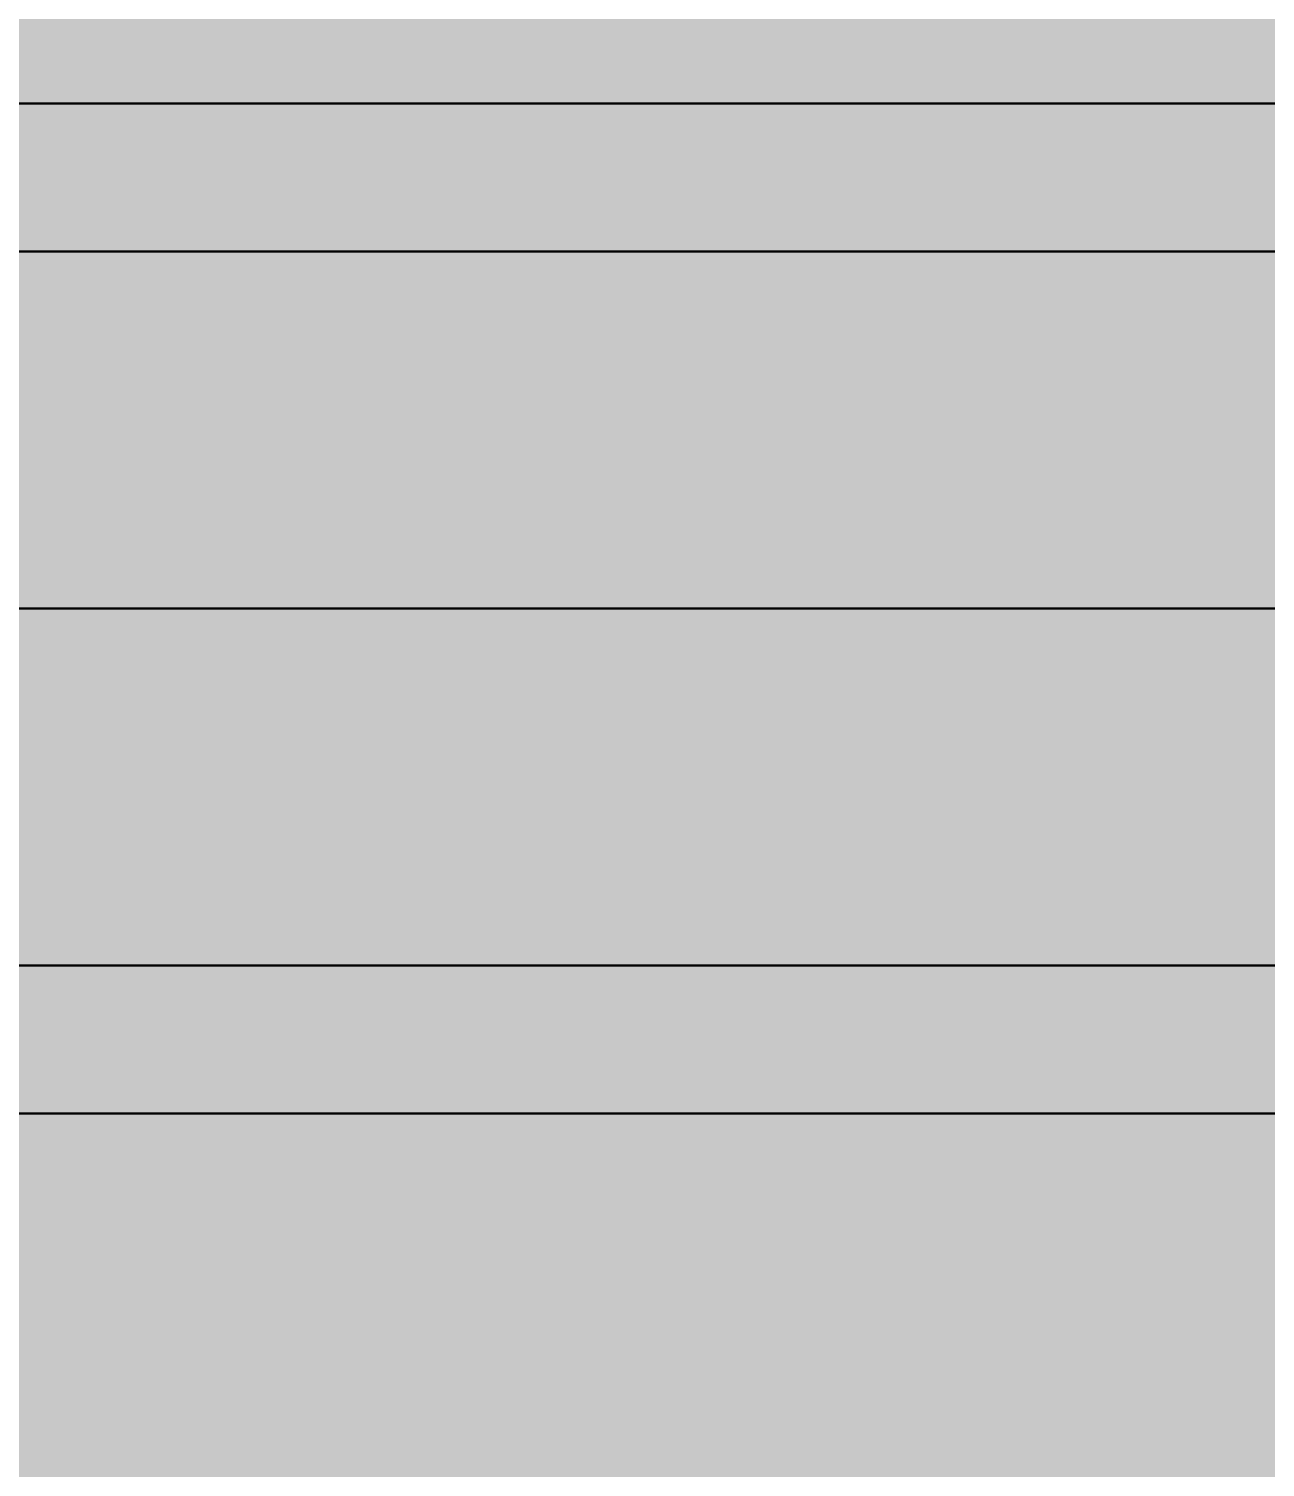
# Model space of a CAD drawing. Extents: x 7 to 469, y 84 to 397.
# Drawn here: x 100.901 to 103.808, y 273.98 to 277.364 of the extents above; entities that cross this region are included whole.
import ezdxf

# ---------------------------------------------------------------- set-up
doc = ezdxf.new("R2010")
doc.units = 0
doc.layers.get('0').update_dxf_attribs({"linetype": 'CONTINUOUS'})
for name, color, linetype in [('3D-MODEL', 1, 'CONTINUOUS'), ('FRCATT', 4, 'CONTINUOUS'), ('RUN', 5, 'CONTINUOUS')]:
    doc.layers.add(name, color=color, linetype=linetype)

# ---------------------------------------------------------------- blocks, each defined once
blk = doc.blocks.new('RUN')
at = {"const_width": 1}
blk.add_lwpolyline([(0, 0), (1, 0)], dxfattribs=at)
at = {"flags": 9}
for tag, p in [('MAT', (0.349303, 0.182422)), ('SCH', (0.349303, 0.165755)), ('NOM', (0.349303, 0.149088))]:
    blk.add_attdef(tag, p, '', height=0.01, dxfattribs=at)
blk = doc.blocks.new('3DRUN')
at = {"color": 0, "linetype": 'CONTINUOUS'}
for points in [[(1, 0.353553, -0.353553), (1, 0.5), (0, 0.5), (0, 0.353553, -0.353553)], [(1, 0.5), (1, 0.353553, 0.353553), (0, 0.353553, 0.353553), (0, 0.5)], [(1, 0, -0.5), (1, 0.353553, -0.353553), (0, 0.353553, -0.353553), (0, 0, -0.5)], [(1, 0.353553, 0.353553), (1, 0, 0.5), (0, 0, 0.5), (0, 0.353553, 0.353553)], [(1, -0.353553, -0.353553), (1, 0, -0.5), (0, 0, -0.5), (0, -0.353553, -0.353553)], [(1, 0, 0.5), (1, -0.353553, 0.353553), (0, -0.353553, 0.353553), (0, 0, 0.5)], [(1, -0.353553, 0.353553), (1, -0.5), (0, -0.5), (0, -0.353553, 0.353553)], [(1, -0.5), (1, -0.353553, -0.353553), (0, -0.353553, -0.353553), (0, -0.5)]]:
    blk.add_3dface(points, dxfattribs=at)

msp = doc.modelspace()

# ---------------------------------------------------------------- block references
at = {"layer": '3D-MODEL', "xscale": 18, "yscale": 2.375, "zscale": 2.375, "rotation": 180}
msp.add_blockref('3DRUN', (117, 276, 96), dxfattribs=at)
at = {"layer": 'RUN'}
for p, xscale, rotation in [((96, 279, -12), 21, 90), ((120, 204), 66, 90), ((117, 276, 96), 18, 180)]:
    msp.add_blockref('RUN', p, dxfattribs=dict(at, xscale=xscale, rotation=rotation))

# ---------------------------------------------------------------- texts
at = {"layer": 'FRCATT'}
msp.add_text(' 453.6', height=2, dxfattribs=at).set_placement((96.400001, 277.200012, 24))

doc.saveas('drawing.dxf')
